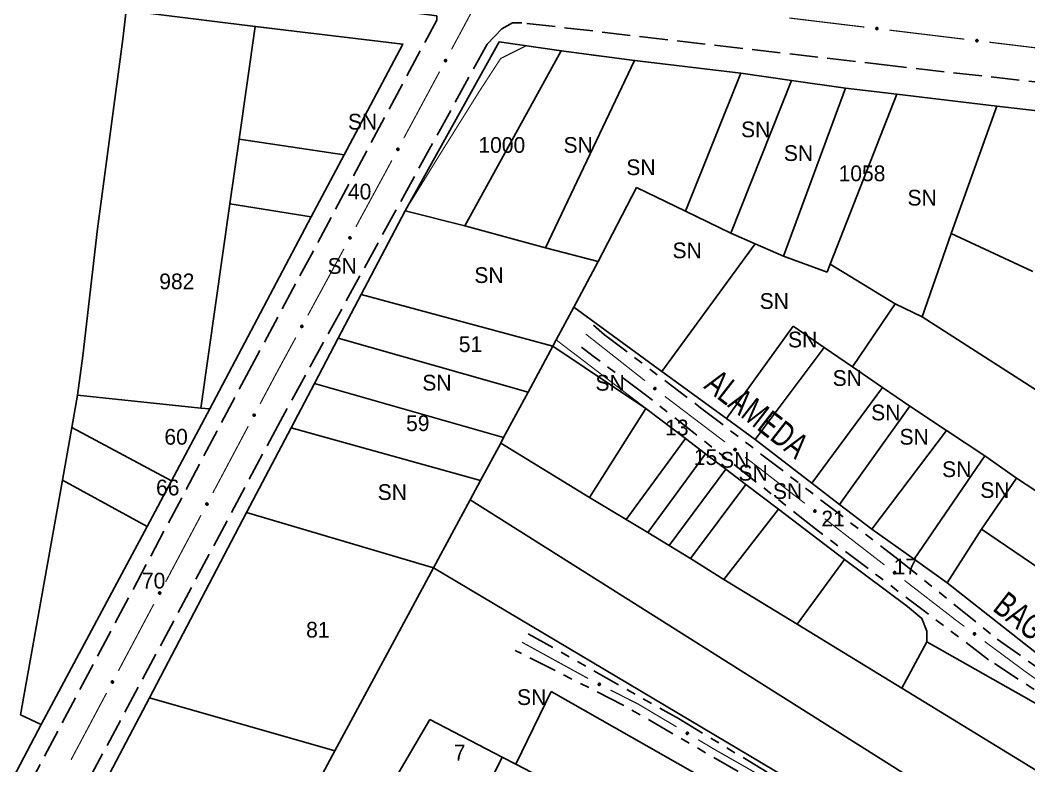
# Model space of a CAD drawing. Extents: x 203555 to 204724, y 4873703 to 4874787.
# Drawn here: x 204424.5 to 204584.7, y 4874257 to 4874375.5 of the extents above; entities that cross this region are included whole.
import ezdxf
from ezdxf.enums import TextEntityAlignment as Align

# ---------------------------------------------------------------- set-up
doc = ezdxf.new("R2010")
doc.units = 0
doc.header["$LTSCALE"] = 1.5
doc.header["$MEASUREMENT"] = 0
doc.linetypes.add('TRACO_11', pattern=[8, 3, -1, 3, -1])
doc.linetypes.add('TRACO_25', pattern=[8, 3, -1, 1, -1, 1, -1])
for name, color, linetype in [('CD_MALHA_LOTES', 7, 'CONTINUOUS'), ('RU-QUADRA', 210, 'CONTINUOUS'), ('SV-EIXO-RUA-N-PAV', 6, 'CONTINUOUS'), ('SV-EIXO-RUA-PAV', 20, 'CONTINUOUS'), ('SV-RUA-NAO-PAV', 7, 'CONTINUOUS'), ('SV-RUA-PAVIM', 7, 'CONTINUOUS'), ('SV-TXT-RUA-N-PAV', 7, 'CONTINUOUS'), ('Th_NmrPort', 1, 'CONTINUOUS')]:
    doc.layers.add(name, color=color, linetype=linetype)
doc.styles.add('ARIAL', font='ARIAL.SHX')

msp = doc.modelspace()

# ---------------------------------------------------------------- linework, layer by layer
at = {"layer": 'CD_MALHA_LOTES', "linetype": 'Continuous', "flags": 128}
for points in [[(204433.641808, 4874315.905447), (204434.441855, 4874322.183367), (204436.789775, 4874342.321293), (204440.80833, 4874372.48303), (204441.363232, 4874377.006144)], [(204441.363232, 4874377.006144), (204461.843799, 4874374.511439)], [(204459.287552, 4874356.592156), (204461.843799, 4874374.511439)], [(204461.843799, 4874374.511439), (204485.256971, 4874371.659517)], [(204485.256971, 4874371.659517), (204475.982677, 4874354.124766)], [(204485.640745, 4874345.181552), (204500.557092, 4874372.048677), (204510.418678, 4874370.646097)], [(204495.109564, 4874342.839047), (204510.418678, 4874370.646097)], [(204510.418678, 4874370.646097), (204522.066485, 4874369.107707)], [(204507.930659, 4874339.344138), (204522.066485, 4874369.107707)], [(204522.066485, 4874369.107707), (204538.944045, 4874367.05678)], [(204530.182073, 4874345.129281), (204538.944045, 4874367.05678)], [(204538.944045, 4874367.05678), (204546.982551, 4874365.908117)], [(204537.386847, 4874341.654993), (204546.982551, 4874365.908117)], [(204545.738849, 4874337.978259), (204555.571305, 4874364.680826)], [(204546.982551, 4874365.908117), (204555.571305, 4874364.680826)], [(204555.571305, 4874364.680826), (204563.734615, 4874363.755384)], [(204553.150666, 4874336.729462), (204563.734615, 4874363.755384)], [(204563.734615, 4874363.755384), (204579.610537, 4874361.829512)], [(204572.380229, 4874341.627562), (204579.610537, 4874361.829512)], [(204579.610537, 4874361.829512), (204594.736095, 4874360.105612)], [(204457.817974, 4874346.290414), (204459.287552, 4874356.592156)], [(204475.982677, 4874354.124766), (204459.287552, 4874356.592156)], [(204475.982677, 4874354.124766), (204470.747956, 4874344.227569)], [(204516.292122, 4874337.154388), (204522.382115, 4874348.890578)], [(204522.382115, 4874348.890578), (204530.182073, 4874345.129281)], [(204453.194284, 4874313.878352), (204457.817974, 4874346.290414)], [(204470.747956, 4874344.227569), (204457.817974, 4874346.290414)], [(204470.747956, 4874344.227569), (204454.617907, 4874313.730759)], [(204478.671907, 4874331.910092), (204485.640745, 4874345.181552)], [(204495.109564, 4874342.839047), (204485.640745, 4874345.181552)], [(204537.386847, 4874341.654993), (204530.182073, 4874345.129281)], [(204507.930659, 4874339.344138), (204495.109564, 4874342.839047)], [(204541.234376, 4874339.961226), (204537.386847, 4874341.654993)], [(204567.771469, 4874328.342695), (204572.380229, 4874341.627562)], [(204585.325279, 4874335.552909), (204572.380229, 4874341.627562)], [(204516.292122, 4874337.154388), (204507.930659, 4874339.344138)], [(204526.391759, 4874319.703805), (204541.234376, 4874339.961226)], [(204545.738849, 4874337.978259), (204541.234376, 4874339.961226)], [(204552.650655, 4874335.452692), (204545.738849, 4874337.978259)], [(204512.438216, 4874329.878738), (204516.292122, 4874337.154388)], [(204553.150666, 4874336.729462), (204552.650655, 4874335.452692)], [(204563.47914, 4874330.425548), (204553.150666, 4874336.729462)], [(204475.021291, 4874324.957857), (204478.671907, 4874331.910092)], [(204509.114061, 4874323.704825), (204478.671907, 4874331.910092)], [(204512.438216, 4874329.878738), (204509.644923, 4874324.690789)], [(204526.391759, 4874319.703805), (204512.438216, 4874329.878738)], [(204556.666904, 4874320.415059), (204563.47914, 4874330.425548)], [(204563.47914, 4874330.425548), (204567.771469, 4874328.342695)], [(204600.28006, 4874307.488127), (204567.771469, 4874328.342695)], [(204536.674467, 4874312.205647), (204547.269713, 4874326.87696)], [(204547.269713, 4874326.87696), (204552.164858, 4874323.510854)], [(204471.261834, 4874317.798344), (204475.021291, 4874324.957857)], [(204505.169118, 4874316.377934), (204475.021291, 4874324.957857)], [(204509.644923, 4874324.690789), (204509.114061, 4874323.704825)], [(204505.169118, 4874316.377934), (204509.114061, 4874323.704825)], [(204509.114061, 4874323.704825), (204523.880704, 4874313.825449)], [(204541.215788, 4874308.894112), (204552.164858, 4874323.510854)], [(204552.164858, 4874323.510854), (204556.666904, 4874320.415059)], [(204536.674467, 4874312.205647), (204526.391759, 4874319.703805)], [(204561.430166, 4874317.139641), (204556.666904, 4874320.415059)], [(204467.557636, 4874310.744066), (204471.261834, 4874317.798344)], [(204501.292521, 4874309.177979), (204471.261834, 4874317.798344)], [(204550.228243, 4874301.954399), (204561.430166, 4874317.139641)], [(204565.778166, 4874314.149775), (204561.430166, 4874317.139641)], [(204432.722323, 4874310.776382), (204433.641808, 4874315.905447)], [(204453.194284, 4874313.878352), (204433.641808, 4874315.905447)], [(204501.292521, 4874309.177979), (204505.169118, 4874316.377934)], [(204454.617907, 4874313.730759), (204448.524043, 4874302.303281)], [(204454.617907, 4874313.730759), (204453.194284, 4874313.878352)], [(204514.936976, 4874299.687854), (204523.880704, 4874313.825449)], [(204523.880704, 4874313.825449), (204530.190716, 4874309.009386)], [(204554.619021, 4874298.573441), (204565.778166, 4874314.149775)], [(204571.596895, 4874310.30224), (204565.778166, 4874314.149775)], [(204541.215788, 4874308.894112), (204536.674467, 4874312.205647)], [(204431.221508, 4874302.404543), (204432.722323, 4874310.776382)], [(204448.524043, 4874302.303281), (204432.722323, 4874310.776382)], [(204460.480566, 4874297.26649), (204467.557636, 4874310.744066)], [(204497.624838, 4874302.366038), (204467.557636, 4874310.744066)], [(204559.749567, 4874294.62285), (204571.596895, 4874310.30224)], [(204571.596895, 4874310.30224), (204577.688477, 4874306.274287)], [(204500.829403, 4874308.317837), (204501.292521, 4874309.177979)], [(204520.761845, 4874296.160817), (204530.190716, 4874309.009386)], [(204530.190716, 4874309.009386), (204533.370159, 4874306.582703)], [(204550.228243, 4874301.954399), (204541.215788, 4874308.894112)], [(204497.624838, 4874302.366038), (204500.829403, 4874308.317837)], [(204514.936976, 4874299.687854), (204500.829403, 4874308.317837)], [(204524.16793, 4874294.098386), (204533.370159, 4874306.582703)], [(204533.370159, 4874306.582703), (204536.549602, 4874304.15602)], [(204566.478618, 4874289.841351), (204577.688477, 4874306.274287)], [(204577.688477, 4874306.274287), (204582.743525, 4874302.741443)], [(204527.574015, 4874292.035956), (204536.549602, 4874304.15602)], [(204536.549602, 4874304.15602), (204539.729044, 4874301.729337)], [(204424.542936, 4874265.150171), (204431.221508, 4874302.404543)], [(204444.661365, 4874295.068416), (204431.221508, 4874302.404543)], [(204448.524043, 4874302.303281), (204444.661365, 4874295.068416)], [(204495.971618, 4874299.295533), (204497.624838, 4874302.366038)], [(204577.186287, 4874294.628355), (204582.743525, 4874302.741443)], [(204582.743525, 4874302.741443), (204611.760901, 4874283.744483)], [(204530.9801, 4874289.973525), (204539.729044, 4874301.729337)], [(204539.729044, 4874301.729337), (204544.916085, 4874297.807429)], [(204554.619021, 4874298.573441), (204550.228243, 4874301.954399)], [(204490.166876, 4874288.514459), (204495.971618, 4874299.295533)], [(204591.18871, 4874239.206725), (204495.971618, 4874299.295533)], [(204520.761845, 4874296.160817), (204514.936976, 4874299.687854)], [(204445.038849, 4874267.859273), (204460.480566, 4874297.26649)], [(204490.166876, 4874288.514459), (204460.480566, 4874297.26649)], [(204536.274312, 4874286.636051), (204544.916085, 4874297.807429)], [(204544.916085, 4874297.807429), (204555.416679, 4874289.837098)], [(204559.749567, 4874294.62285), (204554.619021, 4874298.573441)], [(204524.16793, 4874294.098386), (204520.761845, 4874296.160817)], [(204444.661365, 4874295.068416), (204427.873721, 4874263.624863)], [(204527.574015, 4874292.035956), (204524.16793, 4874294.098386)], [(204566.478618, 4874289.841351), (204559.749567, 4874294.62285)], [(204571.736879, 4874286.10496), (204577.186287, 4874294.628355)], [(204607.620571, 4874273.922979), (204577.186287, 4874294.628355)], [(204530.9801, 4874289.973525), (204527.574015, 4874292.035956)], [(204536.274312, 4874286.636051), (204530.9801, 4874289.973525)], [(204547.884035, 4874279.53325), (204555.416679, 4874289.837098)], [(204555.416679, 4874289.837098), (204565.41122, 4874282.372821), (204567.716648, 4874280.445941), (204568.493504, 4874278.445686), (204568.494029, 4874276.745497)], [(204571.736879, 4874286.10496), (204566.478618, 4874289.841351)], [(204474.503856, 4874259.423731), (204490.166876, 4874288.514459)], [(204587.044974, 4874230.881957), (204490.166876, 4874288.514459)], [(204547.884035, 4874279.53325), (204536.274312, 4874286.636051)], [(204602.527922, 4874261.842426), (204571.736879, 4874286.10496)], [(204564.504352, 4874269.366154), (204547.884035, 4874279.53325)], [(204564.504352, 4874269.366154), (204568.494029, 4874276.745497)], [(204568.494029, 4874276.745497), (204600.776167, 4874258.467123)], [(204503.209754, 4874257.321308), (204508.861262, 4874268.847068)], [(204508.861262, 4874268.847068), (204584.66483, 4874225.761189)], [(204596.421879, 4874249.841343), (204564.504352, 4874269.366154)], [(204437.642343, 4874253.773361), (204445.038849, 4874267.859273)], [(204474.503856, 4874259.423731), (204445.038849, 4874267.859273)], [(204427.873721, 4874263.624863), (204397.251538, 4874205.383394), (204378.042883, 4874168.788761)], [(204427.873721, 4874263.624863), (204424.542936, 4874265.150171)], [(204477.292566, 4874243.416729), (204489.571919, 4874264.397392)], [(204489.571919, 4874264.397392), (204501.074096, 4874258.429409)], [(204467.799492, 4874246.971801), (204474.503856, 4874259.423731)], [(204492.033314, 4874240.169592), (204501.074096, 4874258.429409)], [(204501.074096, 4874258.429409), (204503.209754, 4874257.321308)], [(204509.640992, 4874253.984416), (204503.209754, 4874257.321308)]]:
    msp.add_lwpolyline(points, dxfattribs=at)
at = {"layer": 'RU-QUADRA', "linetype": 'Continuous', "const_width": 0.18, "flags": 128}
for points in [[(204310.857444, 4874044.5141), (204316.825537, 4874055.439101), (204324.132849, 4874068.815634), (204329.359002, 4874078.382462), (204333.177494, 4874085.426942), (204337.035755, 4874092.544788), (204345.095916, 4874107.414438), (204353.010124, 4874122.014828), (204356.934678, 4874129.254974), (204362.483009, 4874139.490718), (204368.210604, 4874150.057173), (204378.042883, 4874168.788761), (204397.251538, 4874205.383394), (204406.511918, 4874222.683167), (204424.976674, 4874258.07243), (204427.873721, 4874263.624863), (204444.661365, 4874295.068416), (204448.524043, 4874302.303281), (204454.617907, 4874313.730759), (204470.747956, 4874344.227569), (204475.982677, 4874354.124766), (204485.256971, 4874371.659517), (204461.843799, 4874374.511439), (204441.363232, 4874377.006144)], [(204422.984533, 4874226.080713), (204426.805054, 4874233.298731), (204430.404906, 4874240.099845), (204437.642343, 4874253.773361), (204445.038849, 4874267.859273), (204447.790745, 4874273.145397), (204460.480566, 4874297.26649), (204467.557636, 4874310.744066), (204471.261834, 4874317.798344), (204475.021291, 4874324.957857), (204478.671907, 4874331.910092), (204485.640745, 4874345.181552), (204491.21124, 4874354.232307), (204497.536899, 4874364.353361), (204500.826242, 4874369.413888), (204504.874663, 4874371.438099), (204515.50177, 4874369.919941), (204522.066485, 4874369.107707), (204538.944045, 4874367.05678), (204555.571305, 4874364.680826), (204563.734615, 4874363.755384), (204579.610537, 4874361.829512), (204590.348219, 4874360.60571)], [(204602.527922, 4874261.842426), (204571.736879, 4874286.10496), (204559.749567, 4874294.62285), (204541.215788, 4874308.894112), (204536.674467, 4874312.205647), (204526.391759, 4874319.703805), (204519.378857, 4874324.817618), (204512.438216, 4874329.878738), (204509.644923, 4874324.690789), (204539.729044, 4874301.729337), (204544.916085, 4874297.807429), (204555.416679, 4874289.837098), (204565.41122, 4874282.372821), (204567.716648, 4874280.445941), (204568.493504, 4874278.445686), (204568.494029, 4874276.745497), (204600.776167, 4874258.467123)]]:
    msp.add_lwpolyline(points, dxfattribs=at)
at = {"layer": 'SV-EIXO-RUA-N-PAV', "const_width": 0.18}
for points in [[(204514.322294, 4874325.635651), (204523.743566, 4874318.203314)], [(204526.889862, 4874315.733455), (204536.447217, 4874308.476944)], [(204539.633003, 4874306.058107), (204540.429449, 4874305.453398)], [(204540.429449, 4874305.453398), (204541.063779, 4874304.971777)], [(204541.063779, 4874304.971777), (204549.132831, 4874298.726552)], [(204552.296064, 4874296.278296), (204560.204146, 4874290.157657)], [(204560.204146, 4874290.157657), (204560.782248, 4874289.710222)], [(204560.782248, 4874289.710222), (204561.786249, 4874288.934157)], [(204564.951012, 4874286.48788), (204572.862922, 4874280.372188)], [(204572.862922, 4874280.372188), (204573.275113, 4874280.053575)], [(204573.275113, 4874280.053575), (204574.463594, 4874279.173219)], [(204504.192944, 4874276.677125), (204514.712948, 4874270.903952)], [(204577.677822, 4874276.792309), (204584.10628, 4874272.030488)], [(204584.10628, 4874272.030488), (204584.214812, 4874271.950095)], [(204584.214812, 4874271.950095), (204587.382407, 4874269.735581)], [(204518.268427, 4874269.071872), (204521.833079, 4874267.25714)], [(204521.833079, 4874267.25714), (204522.695891, 4874266.81789)], [(204522.695891, 4874266.81789), (204528.743141, 4874263.229412)], [(204532.183079, 4874261.18813), (204534.763032, 4874259.657169)], [(204534.763032, 4874259.657169), (204534.986169, 4874259.524758)], [(204534.986169, 4874259.524758), (204542.580097, 4874255.197036)]]:
    msp.add_lwpolyline(points, dxfattribs=at)
at = {"layer": 'SV-EIXO-RUA-N-PAV'}
for points in [[(204525.269154, 4874317.140007), (204525.317639, 4874317.146426), (204525.360622, 4874317.142029), (204525.395417, 4874317.128043), (204525.422942, 4874317.107667), (204525.448753, 4874317.083649), (204525.469433, 4874317.053693), (204525.485021, 4874317.015361), (204525.491803, 4874316.966769), (204525.484404, 4874316.923032), (204525.472517, 4874316.888186), (204525.452923, 4874316.858262), (204525.429171, 4874316.833579), (204525.397344, 4874316.813126), (204525.358343, 4874316.797708), (204525.309317, 4874316.792072), (204525.267207, 4874316.796672), (204525.233907, 4874316.811083), (204525.203948, 4874316.830973), (204525.177891, 4874316.855809), (204525.15776, 4874316.885331), (204525.142307, 4874316.924627), (204525.137385, 4874316.973089), (204525.141494, 4874317.015142), (204525.155434, 4874317.048635), (204525.17568, 4874317.077689), (204525.199454, 4874317.10387), (204525.228701, 4874317.125912), (204525.269154, 4874317.140007)], [(204537.992243, 4874307.442083), (204538.040601, 4874307.4494), (204538.083659, 4874307.4458), (204538.118706, 4874307.432461), (204538.146604, 4874307.412598), (204538.172855, 4874307.389063), (204538.194087, 4874307.359495), (204538.210383, 4874307.321458), (204538.218063, 4874307.273), (204538.211477, 4874307.229134), (204538.200237, 4874307.194074), (204538.1812, 4874307.163792), (204538.15791, 4874307.138673), (204538.126467, 4874307.117634), (204538.087759, 4874307.101496), (204538.038846, 4874307.094952), (204537.996658, 4874307.098771), (204537.963096, 4874307.112564), (204537.932774, 4874307.131895), (204537.906261, 4874307.156244), (204537.885587, 4874307.185388), (204537.869409, 4874307.22439), (204537.86359, 4874307.272754), (204537.866918, 4874307.314875), (204537.880236, 4874307.348621), (204537.89994, 4874307.378045), (204537.923225, 4874307.404662), (204537.952059, 4874307.427242), (204537.992243, 4874307.442083)], [(204550.6682, 4874297.677418), (204550.716623, 4874297.684287), (204550.759646, 4874297.680288), (204550.794569, 4874297.666625), (204550.822281, 4874297.646504), (204550.848313, 4874297.622726), (204550.86927, 4874297.592963), (204550.885213, 4874297.554777), (204550.892444, 4874297.50625), (204550.88545, 4874297.462447), (204550.873887, 4874297.427492), (204550.85457, 4874297.397388), (204550.831048, 4874297.372485), (204550.799411, 4874297.351739), (204550.760556, 4874297.33596), (204550.711584, 4874297.32987), (204550.669433, 4874297.33408), (204550.636001, 4874297.348183), (204550.605859, 4874297.367794), (204550.579573, 4874297.392388), (204550.559169, 4874297.421722), (204550.543353, 4874297.460873), (204550.537983, 4874297.509288), (204550.541702, 4874297.551376), (204550.555331, 4874297.584997), (204550.575307, 4874297.614238), (204550.598838, 4874297.640638), (204550.62788, 4874297.66295), (204550.6682, 4874297.677418)], [(204563.322274, 4874287.885984), (204563.370693, 4874287.892882), (204563.413718, 4874287.88891), (204563.448649, 4874287.875269), (204563.476374, 4874287.855166), (204563.502421, 4874287.831404), (204563.523397, 4874287.801654), (204563.539363, 4874287.763478), (204563.546624, 4874287.714955), (204563.539659, 4874287.671148), (204563.528117, 4874287.636186), (204563.508819, 4874287.606069), (204563.485312, 4874287.581153), (204563.453689, 4874287.560386), (204563.414843, 4874287.544583), (204563.365875, 4874287.538463), (204563.323721, 4874287.542646), (204563.290281, 4874287.556728), (204563.260126, 4874287.57632), (204563.233825, 4874287.600898), (204563.213403, 4874287.63022), (204563.197563, 4874287.66936), (204563.192162, 4874287.717772), (204563.195854, 4874287.759862), (204563.209463, 4874287.793492), (204563.22942, 4874287.822745), (204563.252935, 4874287.84916), (204563.281963, 4874287.87149), (204563.322274, 4874287.885984)], [(204576.020775, 4874278.156743), (204576.069043, 4874278.164632), (204576.11214, 4874278.161542), (204576.147344, 4874278.14862), (204576.175475, 4874278.129089), (204576.202003, 4874278.105866), (204576.223584, 4874278.076552), (204576.24033, 4874278.038711), (204576.248584, 4874277.990348), (204576.242517, 4874277.946407), (204576.231695, 4874277.911216), (204576.213018, 4874277.88071), (204576.190027, 4874277.855317), (204576.158835, 4874277.833907), (204576.120322, 4874277.817311), (204576.071489, 4874277.810188), (204576.029259, 4874277.813507), (204575.995536, 4874277.8269), (204575.964987, 4874277.845871), (204575.938187, 4874277.869904), (204575.917169, 4874277.898801), (204575.90053, 4874277.937609), (204575.894138, 4874277.9859), (204575.896967, 4874278.028057), (204575.909884, 4874278.061959), (204575.929237, 4874278.091614), (204575.952206, 4874278.118506), (204575.98077, 4874278.141426), (204576.020775, 4874278.156743)], [(204516.408, 4874270.142523), (204516.45429, 4874270.15831), (204516.497303, 4874270.162413), (204516.534162, 4874270.155509), (204516.565143, 4874270.140915), (204516.595156, 4874270.122415), (204516.621301, 4874270.097087), (204516.644092, 4874270.062548), (204516.660254, 4874270.016223), (204516.661561, 4874269.971885), (204516.656726, 4874269.935386), (204516.643368, 4874269.902205), (204516.624908, 4874269.87335), (204516.5977, 4874269.847062), (204516.562473, 4874269.824308), (204516.515499, 4874269.809183), (204516.473303, 4874269.80545), (204516.437826, 4874269.813064), (204516.404553, 4874269.826704), (204516.374138, 4874269.845958), (204516.348617, 4874269.870969), (204516.325771, 4874269.906479), (204516.311457, 4874269.95304), (204516.307254, 4874269.995083), (204516.314367, 4874270.030657), (204516.328534, 4874270.063113), (204516.346723, 4874270.093441), (204516.371089, 4874270.120783), (204516.408, 4874270.142523)], [(204530.395723, 4874262.376762), (204530.442937, 4874262.389525), (204530.486125, 4874262.390839), (204530.522461, 4874262.381568), (204530.552434, 4874262.365003), (204530.581189, 4874262.344602), (204530.605643, 4874262.317637), (204530.626154, 4874262.281698), (204530.639289, 4874262.234426), (204530.637728, 4874262.190096), (204530.630545, 4874262.153986), (204530.615071, 4874262.121737), (204530.594784, 4874262.094135), (204530.565935, 4874262.06966), (204530.529311, 4874262.04923), (204530.481458, 4874262.037172), (204530.439109, 4874262.036174), (204530.404198, 4874262.046064), (204530.371876, 4874262.061826), (204530.342769, 4874262.083005), (204530.318917, 4874262.109612), (204530.298413, 4874262.146524), (204530.287138, 4874262.193913), (204530.28566, 4874262.23614), (204530.295058, 4874262.27118), (204530.311292, 4874262.302652), (204530.331403, 4874262.331742), (204530.357485, 4874262.357452), (204530.395723, 4874262.376762)]]:
    msp.add_lwpolyline(points, close=True, dxfattribs=at)
for points in [[(204525.137385, 4874316.973089), (204525.397344, 4874316.813126)], [(204525.140523, 4874316.991985), (204525.408894, 4874316.825458)], [(204525.141494, 4874317.015142), (204525.429171, 4874316.833579)], [(204525.142307, 4874316.924627), (204525.358343, 4874316.797708)], [(204525.143808, 4874316.947681), (204525.375136, 4874316.806901)], [(204525.150712, 4874317.029135), (204525.438367, 4874316.847396)], [(204525.155434, 4874317.048635), (204525.452923, 4874316.858262)], [(204525.155831, 4874316.903436), (204525.327452, 4874316.79933)], [(204525.15776, 4874316.885331), (204525.309317, 4874316.792072)], [(204525.167329, 4874317.061214), (204525.459721, 4874316.872262)], [(204525.171626, 4874316.868381), (204525.282922, 4874316.797961)], [(204525.17568, 4874317.077689), (204525.472517, 4874316.888186)], [(204525.177891, 4874316.855809), (204525.267207, 4874316.796672)], [(204525.191219, 4874317.089294), (204525.47566, 4874316.91009)], [(204525.199454, 4874317.10387), (204525.484404, 4874316.923032)], [(204525.217704, 4874317.111851), (204525.484778, 4874316.948086)], [(204525.228701, 4874317.125912), (204525.491803, 4874316.966769)], [(204525.248474, 4874317.131027), (204525.48448, 4874316.991771)], [(204525.269154, 4874317.140007), (204525.485021, 4874317.015361)], [(204525.295706, 4874317.14243), (204525.47116, 4874317.038777)], [(204525.317639, 4874317.146426), (204525.469433, 4874317.053693)], [(204525.342152, 4874317.144025), (204525.451532, 4874317.073379)], [(204525.360622, 4874317.142029), (204525.448753, 4874317.083649)], [(204537.86359, 4874307.272754), (204538.126467, 4874307.117634)], [(204537.866377, 4874307.291704), (204538.137787, 4874307.130178)], [(204537.866918, 4874307.314875), (204538.15791, 4874307.138673)], [(204537.869409, 4874307.22439), (204538.087759, 4874307.101496)], [(204537.870482, 4874307.247468), (204538.104379, 4874307.110998)], [(204537.875876, 4874307.329036), (204538.166848, 4874307.152658)], [(204537.880236, 4874307.348621), (204538.1812, 4874307.163792)], [(204537.883322, 4874307.203454), (204538.056843, 4874307.102546)], [(204537.885587, 4874307.185388), (204538.038846, 4874307.094952)], [(204537.891896, 4874307.361418), (204538.187738, 4874307.177915)], [(204537.899765, 4874307.168698), (204538.012346, 4874307.100352)], [(204537.89994, 4874307.378045), (204538.200237, 4874307.194074)], [(204537.906261, 4874307.156244), (204537.996658, 4874307.098771)], [(204537.915261, 4874307.389936), (204538.202973, 4874307.216033)], [(204537.923225, 4874307.404662), (204538.211477, 4874307.229134)], [(204537.941324, 4874307.412979), (204538.211386, 4874307.25419)], [(204537.952059, 4874307.427242), (204538.218063, 4874307.273)], [(204537.971733, 4874307.432722), (204538.210279, 4874307.297862)], [(204537.992243, 4874307.442083), (204538.210383, 4874307.321458)], [(204538.018746, 4874307.444999), (204538.19609, 4874307.344613)], [(204538.040601, 4874307.4494), (204538.194087, 4874307.359495)], [(204538.065155, 4874307.447454), (204538.175824, 4874307.378847)], [(204538.083659, 4874307.4458), (204538.172855, 4874307.389063)], [(204550.537983, 4874297.509288), (204550.799411, 4874297.351739)], [(204550.540945, 4874297.528212), (204550.810847, 4874297.364177)], [(204550.541702, 4874297.551376), (204550.831048, 4874297.372485)], [(204550.543353, 4874297.460873), (204550.760556, 4874297.33596)], [(204550.544641, 4874297.48394), (204550.777263, 4874297.345308)], [(204550.55079, 4874297.565454), (204550.840115, 4874297.386387)], [(204550.555331, 4874297.584997), (204550.85457, 4874297.397388)], [(204550.557072, 4874297.439809), (204550.729651, 4874297.337296)], [(204550.559169, 4874297.421722), (204550.711584, 4874297.32987)], [(204550.567109, 4874297.597686), (204550.861239, 4874297.41145)], [(204550.573192, 4874297.404901), (204550.685135, 4874297.335515)], [(204550.575307, 4874297.614238), (204550.873887, 4874297.427492)], [(204550.579573, 4874297.392388), (204550.669433, 4874297.33408)], [(204550.590738, 4874297.625986), (204550.876826, 4874297.449424)], [(204550.598838, 4874297.640638), (204550.88545, 4874297.462447)], [(204550.617013, 4874297.648787), (204550.885592, 4874297.487502)], [(204550.62788, 4874297.66295), (204550.892444, 4874297.50625)], [(204550.647604, 4874297.668247), (204550.88489, 4874297.531183)], [(204550.6682, 4874297.677418), (204550.885213, 4874297.554777)], [(204550.694728, 4874297.680088), (204550.871135, 4874297.578063)], [(204550.716623, 4874297.684287), (204550.86927, 4874297.592963)], [(204550.741158, 4874297.682113), (204550.851187, 4874297.612483)], [(204550.759646, 4874297.680288), (204550.848313, 4874297.622726)], [(204563.192162, 4874287.717772), (204563.453689, 4874287.560386)], [(204563.195113, 4874287.736697), (204563.465117, 4874287.572832)], [(204563.195854, 4874287.759862), (204563.485312, 4874287.581153)], [(204563.197563, 4874287.66936), (204563.414843, 4874287.544583)], [(204563.198836, 4874287.692428), (204563.431545, 4874287.553942)], [(204563.204934, 4874287.773946), (204563.494371, 4874287.59506)], [(204563.209463, 4874287.793492), (204563.508819, 4874287.606069)], [(204563.211295, 4874287.648304), (204563.383937, 4874287.5459)], [(204563.213403, 4874287.63022), (204563.365875, 4874287.538463)], [(204563.221233, 4874287.806188), (204563.515479, 4874287.620136)], [(204563.227436, 4874287.613407), (204563.339423, 4874287.544091)], [(204563.22942, 4874287.822745), (204563.528117, 4874287.636186)], [(204563.233825, 4874287.600898), (204563.323721, 4874287.542646)], [(204563.244844, 4874287.834503), (204563.531043, 4874287.65812)], [(204563.252935, 4874287.84916), (204563.539659, 4874287.671148)], [(204563.271105, 4874287.85732), (204563.539784, 4874287.696204)], [(204563.281963, 4874287.87149), (204563.546624, 4874287.714955)], [(204563.301684, 4874287.8768), (204563.539055, 4874287.739884)], [(204563.322274, 4874287.885984), (204563.539363, 4874287.763478)], [(204563.348801, 4874287.88867), (204563.525271, 4874287.786756)], [(204563.370693, 4874287.892882), (204563.523397, 4874287.801654)], [(204563.395229, 4874287.890724), (204563.505302, 4874287.821163)], [(204563.413718, 4874287.88891), (204563.502421, 4874287.831404)], [(204575.894138, 4874277.9859), (204576.158835, 4874277.833907)], [(204575.8967, 4874278.004882), (204576.170006, 4874277.846584)], [(204575.896967, 4874278.028057), (204576.190027, 4874277.855317)], [(204575.905756, 4874278.042324), (204576.198799, 4874277.869407)], [(204575.909884, 4874278.061959), (204576.213018, 4874277.88071)], [(204575.921391, 4874278.074894), (204576.219388, 4874277.89491)], [(204575.929237, 4874278.091614), (204576.231695, 4874277.911216)], [(204575.944417, 4874278.103686), (204576.23417, 4874277.933205)], [(204575.952206, 4874278.118506), (204576.242517, 4874277.946407)], [(204575.970205, 4874278.127037), (204576.24213, 4874277.97146)], [(204575.98077, 4874278.141426), (204576.248584, 4874277.990348)], [(204576.000378, 4874278.147139), (204576.240505, 4874278.015116)], [(204576.020775, 4874278.156743), (204576.24033, 4874278.038711)], [(204576.047242, 4874278.159972), (204576.225764, 4874278.061695)], [(204576.069043, 4874278.164632), (204576.223584, 4874278.076552)], [(204576.093619, 4874278.162977), (204576.205093, 4874278.095686)], [(204576.11214, 4874278.161542), (204576.202003, 4874278.105866)], [(204575.90053, 4874277.937609), (204576.120322, 4874277.817311)], [(204575.90133, 4874277.960698), (204576.136828, 4874277.82701)], [(204575.914691, 4874277.916839), (204576.089395, 4874277.817994)], [(204575.917169, 4874277.898801), (204576.071489, 4874277.810188)], [(204575.931544, 4874277.88228), (204576.044927, 4874277.815273)], [(204575.938187, 4874277.869904), (204576.029259, 4874277.813507)], [(204516.307254, 4874269.995083), (204516.624908, 4874269.87335)], [(204516.310835, 4874269.972184), (204516.606613, 4874269.861417)], [(204516.313554, 4874270.01061), (204516.631221, 4874269.8887)], [(204516.314367, 4874270.030657), (204516.643368, 4874269.902205)], [(204516.32357, 4874270.045322), (204516.647294, 4874269.917265)], [(204516.328534, 4874270.063113), (204516.656726, 4874269.935386)], [(204516.341501, 4874270.077535), (204516.655519, 4874269.957482)], [(204516.346723, 4874270.093441), (204516.661561, 4874269.971885)], [(204516.363057, 4874270.10484), (204516.657023, 4874269.996527)], [(204516.371089, 4874270.120783), (204516.660254, 4874270.016223)], [(204516.389478, 4874270.129669), (204516.648179, 4874270.039308)], [(204516.408, 4874270.142523), (204516.644092, 4874270.062548)], [(204516.433564, 4874270.150098), (204516.625915, 4874270.082797)], [(204516.45429, 4874270.15831), (204516.621301, 4874270.097087)], [(204516.478799, 4874270.160755), (204516.599892, 4874270.112888)], [(204516.497303, 4874270.162413), (204516.595156, 4874270.122415)], [(204516.311457, 4874269.95304), (204516.5977, 4874269.847062)], [(204516.32273, 4874269.929381), (204516.577142, 4874269.83661)], [(204516.325771, 4874269.906479), (204516.562473, 4874269.824308)], [(204516.343181, 4874269.888346), (204516.531862, 4874269.819851)], [(204516.348617, 4874269.870969), (204516.515499, 4874269.809183)], [(204516.365533, 4874269.857061), (204516.488461, 4874269.809791)], [(204516.374138, 4874269.845958), (204516.473303, 4874269.80545)], [(204530.28566, 4874262.23614), (204530.594784, 4874262.094135)], [(204530.287138, 4874262.193913), (204530.565935, 4874262.06966)], [(204530.287755, 4874262.213058), (204530.575757, 4874262.083409)], [(204530.292951, 4874262.251228), (204530.602076, 4874262.109045)], [(204530.295058, 4874262.27118), (204530.615071, 4874262.121737)], [(204530.296859, 4874262.169575), (204530.544744, 4874262.060558)], [(204530.298413, 4874262.146524), (204530.529311, 4874262.04923)], [(204530.305189, 4874262.285219), (204530.619962, 4874262.136511)], [(204530.311292, 4874262.302652), (204530.630545, 4874262.153986)], [(204530.314615, 4874262.127304), (204530.498476, 4874262.04676)], [(204530.318917, 4874262.109612), (204530.481458, 4874262.037172)], [(204530.325164, 4874262.316207), (204530.630768, 4874262.176113)], [(204530.331403, 4874262.331742), (204530.637728, 4874262.190096)], [(204530.3349, 4874262.094641), (204530.454516, 4874262.039526)], [(204530.342769, 4874262.083005), (204530.439109, 4874262.036174)], [(204530.34844, 4874262.342062), (204530.634792, 4874262.214979)], [(204530.357485, 4874262.357452), (204530.639289, 4874262.234426)], [(204530.376409, 4874262.365131), (204530.628731, 4874262.258243)], [(204530.395723, 4874262.376762), (204530.626154, 4874262.281698)], [(204530.421723, 4874262.382669), (204530.609323, 4874262.303079)], [(204530.442937, 4874262.389525), (204530.605643, 4874262.317637)], [(204530.467553, 4874262.39038), (204530.5853, 4874262.334789)], [(204530.486125, 4874262.390839), (204530.581189, 4874262.344602)]]:
    msp.add_lwpolyline(points, dxfattribs=at)
at = {"layer": 'SV-EIXO-RUA-PAV', "const_width": 0.18}
for points in [[(204498.688045, 4874381.405123), (204493.007685, 4874370.834715)], [(204546.666037, 4874375.833264), (204558.579097, 4874374.391389)], [(204562.550117, 4874373.910764), (204574.463177, 4874372.46889)], [(204578.434197, 4874371.988265), (204589.354502, 4874370.666546)], [(204491.114232, 4874367.311246), (204485.433873, 4874356.740838)], [(204483.54042, 4874353.217369), (204482.593693, 4874351.455634)], [(204482.455159, 4874351.19784), (204477.826327, 4874342.665175)], [(204482.593693, 4874351.455634), (204482.455159, 4874351.19784)], [(204475.918974, 4874339.14921), (204470.196915, 4874328.601318)], [(204468.289562, 4874325.085354), (204464.951694, 4874318.932416)], [(204464.881296, 4874318.802647), (204462.606689, 4874314.516435)], [(204464.951694, 4874318.932416), (204464.881296, 4874318.802647)], [(204460.73164, 4874310.983138), (204455.10649, 4874300.383247)], [(204453.23144, 4874296.849949), (204447.606291, 4874286.250058)], [(204445.731241, 4874282.716761), (204442.449904, 4874276.533491)], [(204442.449904, 4874276.533491), (204442.296412, 4874276.244257)], [(204442.296412, 4874276.244257), (204440.102716, 4874272.118663)], [(204438.224777, 4874268.586901), (204432.590959, 4874257.991614)]]:
    msp.add_lwpolyline(points, dxfattribs=at)
at = {"layer": 'SV-EIXO-RUA-PAV'}
for points in [[(204560.435194, 4874374.277624), (204560.473251, 4874374.308344), (204560.512241, 4874374.326964), (204560.54923, 4874374.333134), (204560.583338, 4874374.330063), (204560.617879, 4874374.322992), (204560.65113, 4874374.308179), (204560.684393, 4874374.283564), (204560.715477, 4874374.245604), (204560.731927, 4874374.204409), (204560.739916, 4874374.168469), (204560.738762, 4874374.132718), (204560.73133, 4874374.099279), (204560.714802, 4874374.065249), (204560.689527, 4874374.031783), (204560.650601, 4874374.001451), (204560.612251, 4874373.983458), (204560.576316, 4874373.97843), (204560.540383, 4874373.979817), (204560.505206, 4874373.987459), (204560.47265, 4874374.002188), (204560.439001, 4874374.027696), (204560.409572, 4874374.066513), (204560.39119, 4874374.104557), (204560.385658, 4874374.140412), (204560.387821, 4874374.175758), (204560.394492, 4874374.210488), (204560.407991, 4874374.244533), (204560.435194, 4874374.277624)], [(204576.319274, 4874372.355124), (204576.357331, 4874372.385844), (204576.396321, 4874372.404464), (204576.43331, 4874372.410634), (204576.467418, 4874372.407564), (204576.501959, 4874372.400492), (204576.53521, 4874372.38568), (204576.568473, 4874372.361064), (204576.599557, 4874372.323104), (204576.616007, 4874372.281909), (204576.623996, 4874372.245969), (204576.622842, 4874372.210219), (204576.61541, 4874372.176779), (204576.598881, 4874372.142749), (204576.573607, 4874372.109283), (204576.534681, 4874372.078951), (204576.496331, 4874372.060958), (204576.460396, 4874372.05593), (204576.424463, 4874372.057317), (204576.389286, 4874372.06496), (204576.35673, 4874372.079688), (204576.323081, 4874372.105196), (204576.293652, 4874372.144013), (204576.27527, 4874372.182058), (204576.269738, 4874372.217912), (204576.271901, 4874372.253258), (204576.278572, 4874372.287988), (204576.292071, 4874372.322033), (204576.319274, 4874372.355124)], [(204492.225938, 4874369.147436), (204492.240693, 4874369.100806), (204492.243839, 4874369.057713), (204492.236118, 4874369.021016), (204492.22084, 4874368.990367), (204492.201678, 4874368.960772), (204492.175776, 4874368.935196), (204492.140739, 4874368.913178), (204492.094067, 4874368.898048), (204492.049711, 4874368.897727), (204492.013328, 4874368.903371), (204491.980452, 4874368.917462), (204491.952014, 4874368.936559), (204491.926337, 4874368.964344), (204491.90437, 4874369.000068), (204491.890293, 4874369.047366), (204491.887498, 4874369.089635), (204491.895898, 4874369.124934), (204491.910274, 4874369.157896), (204491.930199, 4874369.187876), (204491.95577, 4874369.212835), (204491.991778, 4874369.234887), (204492.038646, 4874369.248163), (204492.080772, 4874369.251431), (204492.116179, 4874369.243529), (204492.148312, 4874369.228646), (204492.178229, 4874369.209787), (204492.205023, 4874369.18482), (204492.225938, 4874369.147436)], [(204484.652126, 4874355.053559), (204484.666881, 4874355.006929), (204484.670027, 4874354.963836), (204484.662306, 4874354.927139), (204484.647028, 4874354.89649), (204484.627866, 4874354.866895), (204484.601963, 4874354.841319), (204484.566927, 4874354.819301), (204484.520255, 4874354.804171), (204484.475898, 4874354.80385), (204484.439516, 4874354.809494), (204484.40664, 4874354.823586), (204484.378201, 4874354.842682), (204484.352524, 4874354.870467), (204484.330558, 4874354.906191), (204484.31648, 4874354.953489), (204484.313686, 4874354.995758), (204484.322086, 4874355.031057), (204484.336461, 4874355.064019), (204484.356386, 4874355.093999), (204484.381957, 4874355.118958), (204484.417966, 4874355.14101), (204484.464834, 4874355.154286), (204484.506959, 4874355.157554), (204484.542367, 4874355.149652), (204484.5745, 4874355.134769), (204484.604417, 4874355.11591), (204484.63121, 4874355.090943), (204484.652126, 4874355.053559)], [(204477.037923, 4874340.980996), (204477.052494, 4874340.934308), (204477.05547, 4874340.891203), (204477.047604, 4874340.854537), (204477.032205, 4874340.823948), (204477.012926, 4874340.794429), (204476.986923, 4874340.768956), (204476.9518, 4874340.747076), (204476.905068, 4874340.732131), (204476.860711, 4874340.731985), (204476.824351, 4874340.737773), (204476.791531, 4874340.751994), (204476.763168, 4874340.771203), (204476.737601, 4874340.799088), (204476.715776, 4874340.834899), (204476.701885, 4874340.882253), (204476.699257, 4874340.924532), (204476.707797, 4874340.959797), (204476.722302, 4874340.992702), (204476.742346, 4874341.022603), (204476.768015, 4874341.047461), (204476.80411, 4874341.069371), (204476.85103, 4874341.082462), (204476.893169, 4874341.085564), (204476.928545, 4874341.077522), (204476.960618, 4874341.062512), (204476.990461, 4874341.043535), (204477.017156, 4874341.018462), (204477.037923, 4874340.980996)], [(204469.408511, 4874326.917139), (204469.423081, 4874326.870451), (204469.426057, 4874326.827346), (204469.418192, 4874326.79068), (204469.402792, 4874326.760091), (204469.383514, 4874326.730572), (204469.35751, 4874326.705099), (204469.322387, 4874326.68322), (204469.275656, 4874326.668274), (204469.231298, 4874326.668128), (204469.194939, 4874326.673916), (204469.162118, 4874326.688137), (204469.133755, 4874326.707346), (204469.108189, 4874326.735232), (204469.086363, 4874326.771042), (204469.072473, 4874326.818396), (204469.069845, 4874326.860675), (204469.078384, 4874326.895941), (204469.09289, 4874326.928846), (204469.112933, 4874326.958747), (204469.138603, 4874326.983604), (204469.174698, 4874327.005514), (204469.221618, 4874327.018605), (204469.263756, 4874327.021707), (204469.299132, 4874327.013665), (204469.331206, 4874326.998655), (204469.361049, 4874326.979679), (204469.387743, 4874326.954606), (204469.408511, 4874326.917139)], [(204461.833753, 4874312.825101), (204461.848751, 4874312.778549), (204461.852122, 4874312.735473), (204461.844593, 4874312.698736), (204461.829475, 4874312.668008), (204461.810467, 4874312.638313), (204461.784698, 4874312.612603), (204461.749777, 4874312.590402), (204461.703185, 4874312.575029), (204461.658831, 4874312.574476), (204461.622419, 4874312.579931), (204461.58947, 4874312.593851), (204461.560932, 4874312.612799), (204461.535111, 4874312.640449), (204461.512958, 4874312.676058), (204461.498634, 4874312.723283), (204461.495619, 4874312.765536), (204461.503835, 4874312.800878), (204461.518038, 4874312.833915), (204461.537807, 4874312.863998), (204461.563247, 4874312.88909), (204461.59914, 4874312.91133), (204461.645938, 4874312.92485), (204461.688047, 4874312.928338), (204461.723495, 4874312.920621), (204461.755705, 4874312.905905), (204461.78572, 4874312.887203), (204461.812643, 4874312.862376), (204461.833753, 4874312.825101)], [(204454.333554, 4874298.691913), (204454.348552, 4874298.645361), (204454.351923, 4874298.602285), (204454.344393, 4874298.565548), (204454.329275, 4874298.53482), (204454.310268, 4874298.505125), (204454.284499, 4874298.479414), (204454.249578, 4874298.457214), (204454.202985, 4874298.441841), (204454.158631, 4874298.441288), (204454.12222, 4874298.446743), (204454.08927, 4874298.460662), (204454.060733, 4874298.479611), (204454.034912, 4874298.507261), (204454.012759, 4874298.54287), (204453.998435, 4874298.590094), (204453.99542, 4874298.632348), (204454.003636, 4874298.66769), (204454.017839, 4874298.700726), (204454.037608, 4874298.73081), (204454.063048, 4874298.755902), (204454.098941, 4874298.778141), (204454.145739, 4874298.791662), (204454.187847, 4874298.79515), (204454.223296, 4874298.787433), (204454.255505, 4874298.772717), (204454.285521, 4874298.754015), (204454.312444, 4874298.729188), (204454.333554, 4874298.691913)], [(204446.833355, 4874284.558725), (204446.848353, 4874284.512173), (204446.851723, 4874284.469097), (204446.844194, 4874284.43236), (204446.829076, 4874284.401631), (204446.810068, 4874284.371937), (204446.7843, 4874284.346226), (204446.749379, 4874284.324026), (204446.702786, 4874284.308653), (204446.658432, 4874284.3081), (204446.622021, 4874284.313555), (204446.589071, 4874284.327474), (204446.560534, 4874284.346422), (204446.534712, 4874284.374073), (204446.51256, 4874284.409681), (204446.498236, 4874284.456906), (204446.495221, 4874284.499159), (204446.503436, 4874284.534502), (204446.51764, 4874284.567538), (204446.537408, 4874284.597622), (204446.562849, 4874284.622714), (204446.598742, 4874284.644953), (204446.64554, 4874284.658473), (204446.687648, 4874284.661962), (204446.723096, 4874284.654244), (204446.755306, 4874284.639529), (204446.785321, 4874284.620827), (204446.812244, 4874284.595999), (204446.833355, 4874284.558725)], [(204439.328397, 4874270.427962), (204439.343357, 4874270.381398), (204439.346692, 4874270.338319), (204439.339133, 4874270.301588), (204439.32399, 4874270.270872), (204439.304958, 4874270.241193), (204439.279168, 4874270.215504), (204439.244229, 4874270.193332), (204439.197624, 4874270.177997), (204439.153269, 4874270.177481), (204439.116862, 4874270.182965), (204439.083924, 4874270.196912), (204439.055402, 4874270.215883), (204439.029604, 4874270.243554), (204439.00748, 4874270.279181), (204438.993195, 4874270.326418), (204438.990214, 4874270.368673), (204438.998459, 4874270.404009), (204439.012689, 4874270.437034), (204439.032482, 4874270.467101), (204439.057943, 4874270.492172), (204439.093854, 4874270.514383), (204439.140664, 4874270.527865), (204439.182775, 4874270.531318), (204439.218217, 4874270.523572), (204439.250414, 4874270.50883), (204439.280414, 4874270.490103), (204439.307317, 4874270.465254), (204439.328397, 4874270.427962)]]:
    msp.add_lwpolyline(points, close=True, dxfattribs=at)
for points in [[(204560.385658, 4874374.140412), (204560.738762, 4874374.132718)], [(204560.387821, 4874374.175758), (204560.739916, 4874374.168469)], [(204560.389267, 4874374.157344), (204560.737279, 4874374.148211)], [(204560.39119, 4874374.104557), (204560.73133, 4874374.099279)], [(204560.391777, 4874374.121304), (204560.73199, 4874374.115864)], [(204560.394492, 4874374.210488), (204560.731927, 4874374.204409)], [(204560.395048, 4874374.193756), (204560.731197, 4874374.188807)], [(204560.402415, 4874374.08428), (204560.718245, 4874374.081791)], [(204560.40592, 4874374.226802), (204560.719204, 4874374.225995)], [(204560.407991, 4874374.244533), (204560.715477, 4874374.245604)], [(204560.422211, 4874374.259192), (204560.69621, 4874374.26314)], [(204560.435194, 4874374.277624), (204560.684393, 4874374.283564)], [(204560.456604, 4874374.293515), (204560.660369, 4874374.296342)], [(204560.473251, 4874374.308344), (204560.65113, 4874374.308179)], [(204560.495431, 4874374.319054), (204560.625597, 4874374.31567)], [(204560.512241, 4874374.326964), (204560.617879, 4874374.322992)], [(204560.409572, 4874374.066513), (204560.714802, 4874374.065249)], [(204560.428282, 4874374.048162), (204560.699081, 4874374.048374)], [(204560.439001, 4874374.027696), (204560.689527, 4874374.031783)], [(204560.461578, 4874374.016642), (204560.662307, 4874374.017088)], [(204560.47265, 4874374.002188), (204560.650601, 4874374.001451)], [(204560.493313, 4874373.994933), (204560.624998, 4874373.99274)], [(204560.505206, 4874373.987459), (204560.612251, 4874373.983458)], [(204576.269738, 4874372.217912), (204576.622842, 4874372.210219)], [(204576.271901, 4874372.253258), (204576.623996, 4874372.245969)], [(204576.273347, 4874372.234845), (204576.621359, 4874372.225711)], [(204576.27527, 4874372.182058), (204576.61541, 4874372.176779)], [(204576.275857, 4874372.198804), (204576.61607, 4874372.193364)], [(204576.278572, 4874372.287988), (204576.616007, 4874372.281909)], [(204576.279128, 4874372.271256), (204576.615277, 4874372.266307)], [(204576.286495, 4874372.16178), (204576.602324, 4874372.159291)], [(204576.29, 4874372.304302), (204576.603284, 4874372.303495)], [(204576.292071, 4874372.322033), (204576.599557, 4874372.323104)], [(204576.293652, 4874372.144013), (204576.598881, 4874372.142749)], [(204576.306291, 4874372.336692), (204576.58029, 4874372.34064)], [(204576.312362, 4874372.125662), (204576.583161, 4874372.125874)], [(204576.319274, 4874372.355124), (204576.568473, 4874372.361064)], [(204576.323081, 4874372.105196), (204576.573607, 4874372.109283)], [(204576.340684, 4874372.371015), (204576.544449, 4874372.373842)], [(204576.345658, 4874372.094142), (204576.546386, 4874372.094588)], [(204576.35673, 4874372.079688), (204576.534681, 4874372.078951)], [(204576.357331, 4874372.385844), (204576.53521, 4874372.38568)], [(204576.377393, 4874372.072433), (204576.509077, 4874372.07024)], [(204576.379511, 4874372.396554), (204576.509677, 4874372.39317)], [(204576.389286, 4874372.06496), (204576.496331, 4874372.060958)], [(204576.396321, 4874372.404464), (204576.501959, 4874372.400492)], [(204491.930199, 4874369.187876), (204491.887498, 4874369.089635)], [(204491.95577, 4874369.212835), (204491.890293, 4874369.047366)], [(204491.94149, 4874369.196231), (204491.891501, 4874369.074384)], [(204491.973263, 4874369.217883), (204491.900595, 4874369.03077)], [(204491.991778, 4874369.234887), (204491.90437, 4874369.000068)], [(204492.014742, 4874369.237418), (204491.916344, 4874368.985129)], [(204492.038646, 4874369.248163), (204491.926337, 4874368.964344)], [(204492.057799, 4874369.248359), (204491.94049, 4874368.955114)], [(204492.080772, 4874369.251431), (204491.952014, 4874368.936559)], [(204492.096155, 4874369.244787), (204491.96722, 4874368.929907)], [(204492.116179, 4874369.243529), (204491.980452, 4874368.917462)], [(204492.130636, 4874369.234003), (204491.995421, 4874368.913203)], [(204492.148312, 4874369.228646), (204492.013328, 4874368.903371)], [(204492.162443, 4874369.215362), (204492.035445, 4874368.904087)], [(204492.178229, 4874369.209787), (204492.049711, 4874368.897727)], [(204492.189263, 4874369.193204), (204492.074447, 4874368.901717)], [(204492.205023, 4874369.18482), (204492.094067, 4874368.898048)], [(204492.213498, 4874369.166238), (204492.117414, 4874368.909608)], [(204492.225938, 4874369.147436), (204492.140739, 4874368.913178)], [(204492.232943, 4874369.12171), (204492.161387, 4874368.930901)], [(204492.240693, 4874369.100806), (204492.175776, 4874368.935196)], [(204492.242593, 4874369.076248), (204492.192048, 4874368.956249)], [(204492.243839, 4874369.057713), (204492.201678, 4874368.960772)], [(204484.356386, 4874355.093999), (204484.313686, 4874354.995758)], [(204484.381957, 4874355.118958), (204484.31648, 4874354.953489)], [(204484.367677, 4874355.102354), (204484.317689, 4874354.980507)], [(204484.399451, 4874355.124007), (204484.326782, 4874354.936893)], [(204484.417966, 4874355.14101), (204484.330558, 4874354.906191)], [(204484.44093, 4874355.143541), (204484.342532, 4874354.891253)], [(204484.464834, 4874355.154286), (204484.352524, 4874354.870467)], [(204484.483987, 4874355.154483), (204484.366678, 4874354.861237)], [(204484.506959, 4874355.157554), (204484.378201, 4874354.842682)], [(204484.522343, 4874355.15091), (204484.393407, 4874354.83603)], [(204484.542367, 4874355.149652), (204484.40664, 4874354.823586)], [(204484.556824, 4874355.140126), (204484.421608, 4874354.819326)], [(204484.5745, 4874355.134769), (204484.439516, 4874354.809494)], [(204484.588631, 4874355.121485), (204484.461633, 4874354.81021)], [(204484.604417, 4874355.11591), (204484.475898, 4874354.80385)], [(204484.61545, 4874355.099327), (204484.500635, 4874354.80784)], [(204484.63121, 4874355.090943), (204484.520255, 4874354.804171)], [(204484.639686, 4874355.072361), (204484.543602, 4874354.815731)], [(204484.652126, 4874355.053559), (204484.566927, 4874354.819301)], [(204484.659131, 4874355.027833), (204484.587575, 4874354.837024)], [(204484.666881, 4874355.006929), (204484.601963, 4874354.841319)], [(204484.66878, 4874354.982371), (204484.618236, 4874354.862372)], [(204484.670027, 4874354.963836), (204484.627866, 4874354.866895)], [(204476.742346, 4874341.022603), (204476.699257, 4874340.924532)], [(204476.768015, 4874341.047461), (204476.701885, 4874340.882253)], [(204476.75367, 4874341.030914), (204476.703201, 4874340.909265)], [(204476.785528, 4874341.052441), (204476.712122, 4874340.865616)], [(204476.80411, 4874341.069371), (204476.715776, 4874340.834899)], [(204476.827084, 4874341.071812), (204476.72769, 4874340.819914)], [(204476.85103, 4874341.082462), (204476.737601, 4874340.799088)], [(204476.870184, 4874341.082583), (204476.751718, 4874340.789803)], [(204476.893169, 4874341.085564), (204476.763168, 4874340.771203)], [(204476.908526, 4874341.078859), (204476.778347, 4874340.76449)], [(204476.928545, 4874341.077522), (204476.791531, 4874340.751994)], [(204476.942964, 4874341.067939), (204476.806482, 4874340.747675)], [(204476.960618, 4874341.062512), (204476.824351, 4874340.737773)], [(204476.974697, 4874341.049172), (204476.84647, 4874340.738401)], [(204476.990461, 4874341.043535), (204476.860711, 4874340.731985)], [(204477.001429, 4874341.026909), (204476.885463, 4874340.735877)], [(204477.017156, 4874341.018462), (204476.905068, 4874340.732131)], [(204477.025558, 4874340.999847), (204476.928461, 4874340.743599)], [(204477.037923, 4874340.980996), (204476.9518, 4874340.747076)], [(204477.044827, 4874340.955242), (204476.972517, 4874340.764717)], [(204477.052494, 4874340.934308), (204476.986923, 4874340.768956)], [(204477.054296, 4874340.909743), (204477.003279, 4874340.789944)], [(204477.05547, 4874340.891203), (204477.012926, 4874340.794429)], [(204469.112933, 4874326.958747), (204469.069845, 4874326.860675)], [(204469.138603, 4874326.983604), (204469.072473, 4874326.818396)], [(204469.124257, 4874326.967058), (204469.073788, 4874326.845408)], [(204469.156116, 4874326.988584), (204469.082709, 4874326.80176)], [(204469.174698, 4874327.005514), (204469.086363, 4874326.771042)], [(204469.197671, 4874327.007955), (204469.098278, 4874326.756057)], [(204469.221618, 4874327.018605), (204469.108189, 4874326.735232)], [(204469.240772, 4874327.018726), (204469.122305, 4874326.725946)], [(204469.263756, 4874327.021707), (204469.133755, 4874326.707346)], [(204469.279113, 4874327.015002), (204469.148935, 4874326.700633)], [(204469.299132, 4874327.013665), (204469.162118, 4874326.688137)], [(204469.313551, 4874327.004082), (204469.17707, 4874326.683818)], [(204469.331206, 4874326.998655), (204469.194939, 4874326.673916)], [(204469.345284, 4874326.985315), (204469.217058, 4874326.674544)], [(204469.361049, 4874326.979679), (204469.231298, 4874326.668128)], [(204469.372016, 4874326.963052), (204469.25605, 4874326.67202)], [(204469.387743, 4874326.954606), (204469.275656, 4874326.668274)], [(204469.396145, 4874326.935991), (204469.299048, 4874326.679742)], [(204469.408511, 4874326.917139), (204469.322387, 4874326.68322)], [(204469.415414, 4874326.891386), (204469.343105, 4874326.700861)], [(204469.423081, 4874326.870451), (204469.35751, 4874326.705099)], [(204469.424884, 4874326.845887), (204469.373866, 4874326.726087)], [(204469.426057, 4874326.827346), (204469.383514, 4874326.730572)], [(204461.537807, 4874312.863998), (204461.495619, 4874312.765536)], [(204461.563247, 4874312.88909), (204461.498634, 4874312.723283)], [(204461.549054, 4874312.872413), (204461.499702, 4874312.750306)], [(204461.580714, 4874312.89423), (204461.509023, 4874312.706741)], [(204461.59914, 4874312.91133), (204461.512958, 4874312.676058)], [(204461.622091, 4874312.913981), (204461.52501, 4874312.661182)], [(204461.645938, 4874312.92485), (204461.535111, 4874312.640449)], [(204461.66509, 4874312.925147), (204461.549312, 4874312.631293)], [(204461.688047, 4874312.928338), (204461.560932, 4874312.612799)], [(204461.703464, 4874312.921774), (204461.576173, 4874312.606226)], [(204461.723495, 4874312.920621), (204461.58947, 4874312.593851)], [(204461.738001, 4874312.911171), (204461.604461, 4874312.589669)], [(204461.755705, 4874312.905905), (204461.622419, 4874312.579931)], [(204461.769905, 4874312.892695), (204461.644532, 4874312.580762)], [(204461.78572, 4874312.887203), (204461.658831, 4874312.574476)], [(204461.796839, 4874312.870677), (204461.683546, 4874312.578595)], [(204461.812643, 4874312.862376), (204461.703185, 4874312.575029)], [(204461.821216, 4874312.843839), (204461.726471, 4874312.586711)], [(204461.833753, 4874312.825101), (204461.749777, 4874312.590402)], [(204461.840892, 4874312.799412), (204461.770333, 4874312.608232)], [(204461.848751, 4874312.778549), (204461.784698, 4874312.612603)], [(204461.850779, 4874312.754002), (204461.800861, 4874312.63374)], [(204461.852122, 4874312.735473), (204461.810467, 4874312.638313)], [(204454.037608, 4874298.73081), (204453.99542, 4874298.632348)], [(204454.063048, 4874298.755902), (204453.998435, 4874298.590094)], [(204454.048855, 4874298.739224), (204453.999503, 4874298.617118)], [(204454.080515, 4874298.761042), (204454.008823, 4874298.573552)], [(204454.098941, 4874298.778141), (204454.012759, 4874298.54287)], [(204454.121891, 4874298.780793), (204454.02481, 4874298.527994)], [(204454.145739, 4874298.791662), (204454.034912, 4874298.507261)], [(204454.164891, 4874298.791958), (204454.049113, 4874298.498105)], [(204454.187847, 4874298.79515), (204454.060733, 4874298.479611)], [(204454.203265, 4874298.788586), (204454.075973, 4874298.473037)], [(204454.223296, 4874298.787433), (204454.08927, 4874298.460662)], [(204454.237801, 4874298.777982), (204454.104261, 4874298.456481)], [(204454.255505, 4874298.772717), (204454.12222, 4874298.446743)], [(204454.269705, 4874298.759507), (204454.144333, 4874298.447574)], [(204454.285521, 4874298.754015), (204454.158631, 4874298.441288)], [(204454.29664, 4874298.737489), (204454.183346, 4874298.445407)], [(204454.312444, 4874298.729188), (204454.202985, 4874298.441841)], [(204454.321016, 4874298.710651), (204454.226272, 4874298.453522)], [(204454.333554, 4874298.691913), (204454.249578, 4874298.457214)], [(204454.340693, 4874298.666224), (204454.270133, 4874298.475044)], [(204454.348552, 4874298.645361), (204454.284499, 4874298.479414)], [(204454.350579, 4874298.620814), (204454.300662, 4874298.500552)], [(204454.351923, 4874298.602285), (204454.310268, 4874298.505125)], [(204446.537408, 4874284.597622), (204446.495221, 4874284.499159)], [(204446.562849, 4874284.622714), (204446.498236, 4874284.456906)], [(204446.548655, 4874284.606036), (204446.499303, 4874284.483929)], [(204446.580315, 4874284.627854), (204446.508624, 4874284.440364)], [(204446.598742, 4874284.644953), (204446.51256, 4874284.409681)], [(204446.621692, 4874284.647604), (204446.524611, 4874284.394806)], [(204446.64554, 4874284.658473), (204446.534712, 4874284.374073)], [(204446.664692, 4874284.65877), (204446.548913, 4874284.364917)], [(204446.687648, 4874284.661962), (204446.560534, 4874284.346422)], [(204446.703066, 4874284.655398), (204446.575774, 4874284.339849)], [(204446.723096, 4874284.654244), (204446.589071, 4874284.327474)], [(204446.737602, 4874284.644794), (204446.604062, 4874284.323293)], [(204446.755306, 4874284.639529), (204446.622021, 4874284.313555)], [(204446.769506, 4874284.626319), (204446.644133, 4874284.314386)], [(204446.785321, 4874284.620827), (204446.658432, 4874284.3081)], [(204446.796441, 4874284.604301), (204446.683147, 4874284.312219)], [(204446.812244, 4874284.595999), (204446.702786, 4874284.308653)], [(204446.820817, 4874284.577462), (204446.726073, 4874284.320334)], [(204446.833355, 4874284.558725), (204446.749379, 4874284.324026)], [(204446.840494, 4874284.533036), (204446.769934, 4874284.341856)], [(204446.848353, 4874284.512173), (204446.7843, 4874284.346226)], [(204446.85038, 4874284.487625), (204446.800462, 4874284.367364)], [(204446.851723, 4874284.469097), (204446.810068, 4874284.371937)], [(204439.032482, 4874270.467101), (204438.990214, 4874270.368673)], [(204439.057943, 4874270.492172), (204438.993195, 4874270.326418)], [(204439.043736, 4874270.475506), (204438.994285, 4874270.35344)], [(204439.075414, 4874270.497298), (204439.00357, 4874270.309867)], [(204439.093854, 4874270.514383), (204439.00748, 4874270.279181)], [(204439.116807, 4874270.517015), (204439.019519, 4874270.264296)], [(204439.140664, 4874270.527865), (204439.029604, 4874270.243554)], [(204439.159816, 4874270.528146), (204439.043797, 4874270.234387)], [(204439.182775, 4874270.531318), (204439.055402, 4874270.215883)], [(204439.198187, 4874270.524742), (204439.070637, 4874270.209297)], [(204439.218217, 4874270.523572), (204439.083924, 4874270.196912)], [(204439.232715, 4874270.51411), (204439.098912, 4874270.192718)], [(204439.250414, 4874270.50883), (204439.116862, 4874270.182965)], [(204439.264604, 4874270.495608), (204439.138976, 4874270.183778)], [(204439.280414, 4874270.490103), (204439.153269, 4874270.177481)], [(204439.29152, 4874270.473569), (204439.177988, 4874270.181579)], [(204439.307317, 4874270.465254), (204439.197624, 4874270.177997)], [(204439.315874, 4874270.44671), (204439.22092, 4874270.18966)], [(204439.328397, 4874270.427962), (204439.244229, 4874270.193332)], [(204439.335515, 4874270.402267), (204439.264799, 4874270.211145)], [(204439.343357, 4874270.381398), (204439.279168, 4874270.215504)], [(204439.345364, 4874270.356849), (204439.295348, 4874270.236628)], [(204439.346692, 4874270.338319), (204439.304958, 4874270.241193)]]:
    msp.add_lwpolyline(points, dxfattribs=at)
at = {"layer": 'SV-RUA-NAO-PAV', "linetype": 'TRACO_25'}
for points in [[(204515.54405, 4874327.028291, 9.579083), (204517.316747, 4874325.520661, 9.579083), (204532.575261, 4874313.926126, 9.950127), (204563.43179, 4874290.24721, 10.098543), (204579.686763, 4874277.145077, 10.049071), (204601.083569, 4874261.938525, 10.321169), (204604.030712, 4874260.567222, 10.321169)], [(204603.099719, 4874257.675686, 10.296433), (204578.310569, 4874273.894772, 10.692212), (204550.835329, 4874294.673225, 10.148016), (204523.835686, 4874315.976717, 9.875917), (204515.519011, 4874322.132622, 9.875917), (204513.667127, 4874323.552982, 9.752236)], [(204505.192641, 4874278.023263, 10.172752), (204529.034834, 4874264.545773, 10.519059), (204555.481954, 4874248.567898, 10.593267), (204585.635844, 4874229.814559, 10.593267), (204589.36006, 4874228.330039, 10.667477)], [(204587.839548, 4874225.082475, 10.791158), (204578.123426, 4874231.215027, 10.939574), (204548.946049, 4874250.118341, 10.543796), (204520.170012, 4874266.746386, 10.494323), (204503.115143, 4874275.373053, 10.172752)]]:
    msp.add_polyline3d(points, dxfattribs=at)
at = {"layer": 'SV-RUA-PAVIM', "linetype": 'TRACO_11'}
for points in [[(204263.679682, 4873957.015295, 10.894241), (204290.510309, 4874003.631593, 11.211774), (204321.419977, 4874058.720431, 11.482839), (204369.536027, 4874149.216517, 11.17305), (204401.257861, 4874207.366013, 10.576709), (204405.873209, 4874216.156244, 10.222224), (204460.45863, 4874319.029684, 8.614371), (204490.664412, 4874375.509722, 7.476505), (204490.664211, 4874376.159794, 7.402297), (204463.610241, 4874379.707399, 7.402297), (204406.402276, 4874386.299634, 6.681124), (204400.066345, 4874387.312452, 6.681124), (204350.572271, 4874393.784229, 6.580443), (204285.215306, 4874400.719152, 6.580443), (204248.246628, 4874404.675927, 6.897975)], [(204637.400109, 4874359.752802, 9.01015), (204636.835996, 4874359.894552, 8.861733), (204563.107234, 4874368.230909, 8.391746), (204504.161076, 4874375.084115, 7.77334), (204502.708759, 4874375.084175, 7.798076), (204500.981296, 4874374.134141, 7.798076), (204498.653337, 4874371.683965, 7.897021), (204465.844435, 4874311.853661, 8.935942), (204405.994013, 4874199.693741, 10.607687), (204384.944468, 4874160.662737, 10.963943), (204366.601682, 4874127.214804, 11.30471), (204333.437169, 4874064.103159, 11.537051), (204310.088184, 4874021.788555, 11.405392), (204284.460676, 4873976.578433, 11.142072)]]:
    msp.add_polyline3d(points, dxfattribs=at)

# ---------------------------------------------------------------- texts
at = {"layer": 'SV-TXT-RUA-N-PAV', "style": 'ARIAL', "width": 0.7}
for s, p in [('ALAMEDA', (204532.936156, 4874317.133072)), ('BAGOT', (204578.779296, 4874281.805921))]:
    msp.add_text(s, height=4, rotation=322, dxfattribs=at).set_placement(p)
at = {"layer": 'Th_NmrPort', "color": 1}
for s, p in [('SN', (204476.562707, 4874359.367752)), ('SN', (204538.99317, 4874358.13806)), ('1000', (204497.28046, 4874355.668135)), ('SN', (204510.799421, 4874355.668135)), ('SN', (204545.789132, 4874354.375734)), ('SN', (204520.777701, 4874352.127455)), ('1058', (204554.479893, 4874351.156934)), ('40', (204476.562707, 4874348.265183)), ('SN', (204565.423813, 4874347.294374)), ('SN', (204528.107629, 4874338.920304)), ('SN', (204473.33938, 4874336.446319)), ('SN', (204496.64067, 4874334.989199)), ('982', (204446.602794, 4874333.993518)), ('SN', (204541.948469, 4874330.873304)), ('SN', (204546.454789, 4874324.757584)), ('51', (204494.169562, 4874324.021284)), ('SN', (204553.53615, 4874318.641864)), ('SN', (204488.375722, 4874317.905564)), ('SN', (204515.872755, 4874317.885279)), ('SN', (204559.65187, 4874313.169904)), ('59', (204485.800682, 4874311.467964)), ('13', (204526.934459, 4874310.78266)), ('60', (204447.416938, 4874309.303991)), ('SN', (204564.15819, 4874309.307344)), ('15', (204531.490075, 4874306.07702)), ('SN', (204535.66631, 4874305.646277)), ('SN', (204570.91767, 4874304.157264)), ('SN', (204538.576927, 4874303.591724)), ('66', (204446.090855, 4874301.24549)), ('SN', (204576.983313, 4874300.844283)), ('SN', (204481.294362, 4874300.524044)), ('SN', (204544.055735, 4874300.681106)), ('21', (204551.753882, 4874296.314894)), ('17', (204563.231566, 4874288.696213)), ('70', (204443.846716, 4874286.45457)), ('81', (204469.92463, 4874278.660197)), ('SN', (204503.422587, 4874267.950024)), ('7', (204493.368892, 4874259.129317))]:
    msp.add_text(s, height=2.5, dxfattribs=at).set_placement(p, align=Align.MIDDLE_LEFT)

doc.saveas('drawing.dxf')
